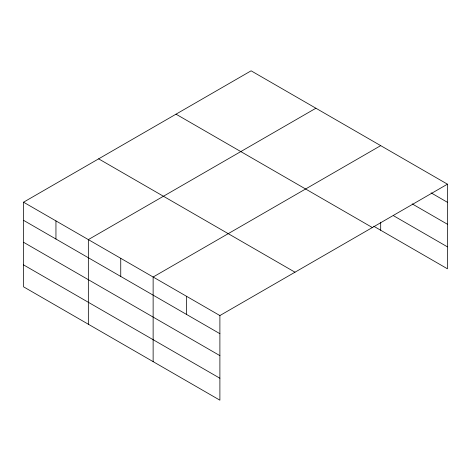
<?xml version="1.0" encoding="UTF-8"?>
<svg xmlns="http://www.w3.org/2000/svg" width="471" height="471" viewBox="0 0 471 471"><rect width="100%" height="100%" fill="white"/><g stroke="black" fill="none" stroke-linecap="round" stroke-linejoin="round"><path stroke-width="0.71" d="M373.709 226.221L447.45 268.8L447.45 184.179L251.108 70.821L23.55 202.2L23.55 286.821L219.892 400.179L219.892 315.558L23.55 202.2M315.9 108.23L88.342 239.609L88.342 324.225M380.692 145.639L153.134 277.019L153.134 361.634M219.892 315.558L447.45 184.179M431.077 192.857L447.45 202.312M412.184 203.89L447.45 224.255M393.291 215.588L447.45 246.857M176.013 114.176L372.355 227.534M98.645 158.851L294.987 272.203M23.55 220.334L219.892 333.692M23.55 242.277L219.892 355.634M23.55 264.879L219.892 378.237M380.692 222.212L380.692 230.254M186.516 296.288L186.516 314.422M120.741 258.314L120.741 276.448M55.949 220.905L55.949 239.038"/></g></svg>
